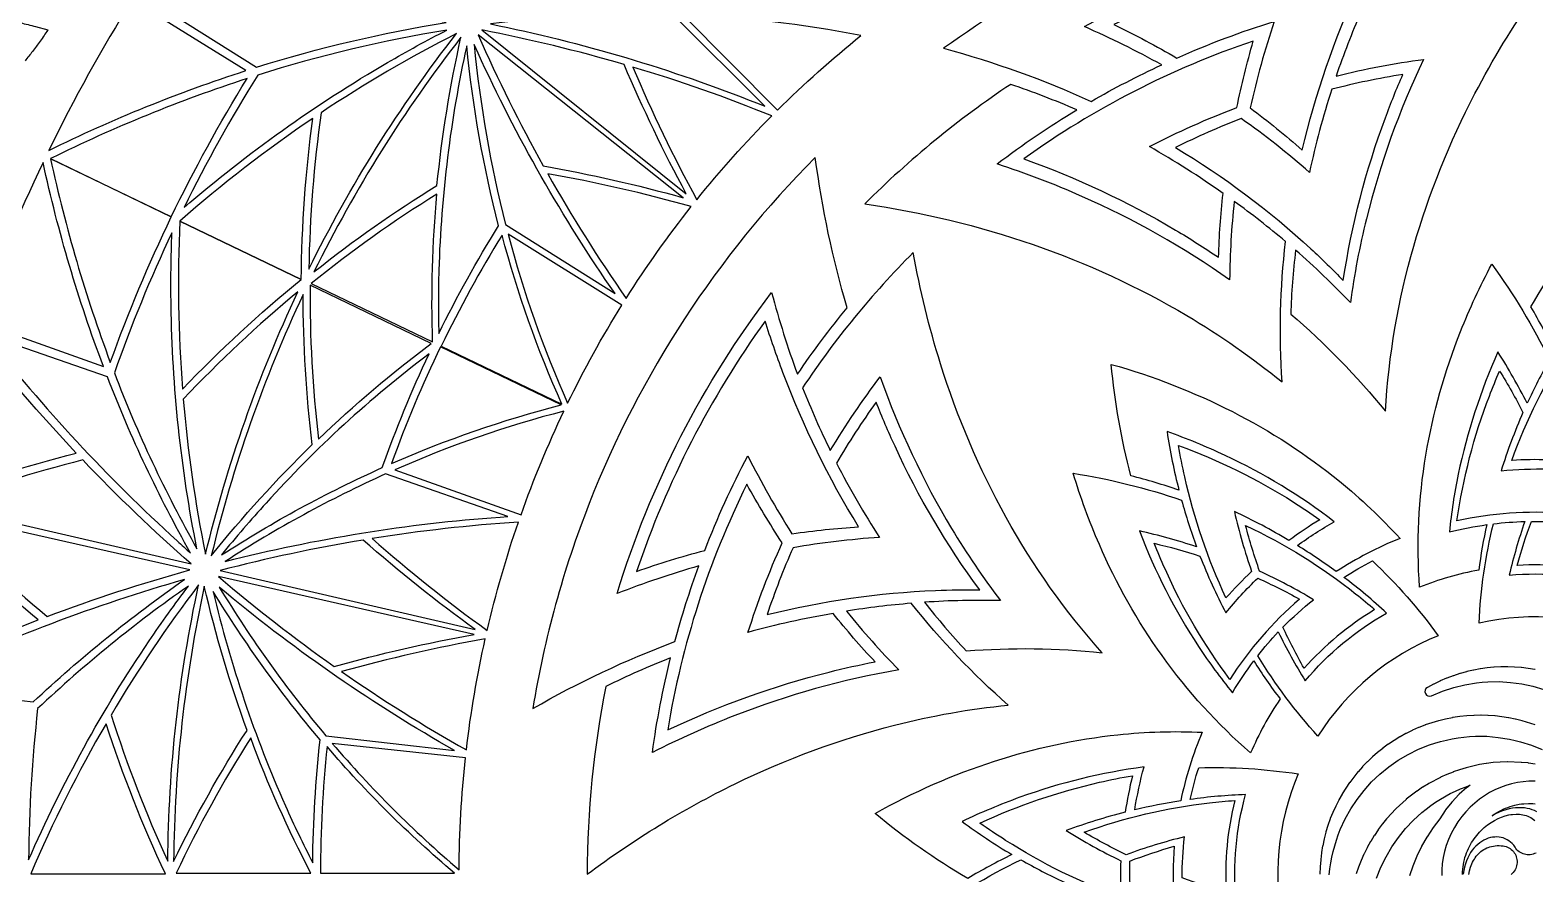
# Model space of a CAD drawing. Extents: x 10 to 990, y 10 to 990.
# Drawn here: x 239.3 to 500, y 500.1 to 646.2 of the extents above; entities that cross this region are included whole.
import ezdxf

# ---------------------------------------------------------------- set-up
doc = ezdxf.new("R2010")
doc.units = 0

msp = doc.modelspace()

# ---------------------------------------------------------------- linework, layer by layer
for points in [[(485.11, 653.63, -0.039045), (499.63, 675.95, 0.078673), (445.28, 667.27, 0.076765), (397.53, 643.05, -0.040892), (423.12, 633.86, -0.022473), (435.34, 640.18, 0.023142), (421.94, 646.81, -0.089377), (477.72, 664.76, 0.022801), (470.87, 651.59, -0.023463), (485.11, 653.63)], [(437.97, 641.37, -0.029358), (454.82, 647.7, 0.024871), (450.67, 632.74, -0.019347), (459.69, 625.42, -0.048508), (469.35, 653.67, -0.014226), (473.44, 662.06, 0.075113), (427.05, 647.15, -0.019211), (437.97, 641.37)], [(457.68, 597.03, -0.045622), (474.09, 580.18, -0.055842), (479, 608.76, -0.050162), (489.61, 635.2, -0.032424), (499.99, 652.3, 0.049582), (469.84, 649.31, 0.018977), (465.56, 638.25, -0.027236), (480.71, 641.14, 0.050402), (470.8, 613.54, 0.027248), (468.03, 599, 0.024304), (458.53, 608.09, 0.020241), (457.68, 597.03)], [(276.65, 639.18), (256.96, 651.46, 0.026055), (242.52, 625.37, -0.0364), (276.65, 639.18)], [(311.36, 647.51, 0.041135), (262.95, 651.74, 0.002717), (259.56, 651.75), (278.52, 639.78, -0.036292), (311.36, 647.51)], [(319.07, 647.27, -0.044453), (365.29, 633.54), (366.55, 633.03), (350.67, 648.87, 0.037824), (319.07, 647.27)], [(352.41, 648.82), (368.75, 632.33, -0.026034), (383.23, 645.26, 0.040612), (352.41, 648.82)], [(311.47, 646.2, 0.036326), (278.72, 638.41, 0.025177), (265.94, 615.47, -0.045743), (301.2, 640.58, -0.012924), (311.47, 646.2)], [(313.15, 645.61, 0.0299), (289.7, 631.89, 0.029918), (287.56, 604.81, -0.050961), (313.15, 645.61)], [(313.93, 644.97, 0.050964), (288.46, 604.34, -0.030312), (309.77, 619.27, -0.030291), (313.93, 644.97)], [(316.88, 645.4, 0.022902), (328.19, 622.7, -0.023311), (352.42, 617.18), (316.88, 645.4)], [(317.55, 646.23), (352.96, 617.85, -0.023311), (342.19, 640.25, 0.022905), (317.55, 646.23)], [(445.96, 617.92, 0.024953), (433.22, 626.03, -0.029333), (448.36, 632.79, -0.01895), (451.2, 644.31, 0.074072), (411.43, 623.91, -0.047839), (437.75, 611.57, -0.015392), (445.18, 606.85, -0.019391), (445.96, 617.92)], [(314.92, 643.5, 0.046679), (310.09, 604.61, 0.013762), (310.08, 593.67, -0.025173), (320.45, 612.28, -0.037749), (314.92, 643.5)], [(316.21, 643.69, 0.037811), (321.66, 612.52), (340.63, 600.56, -0.044323), (316.88, 642.22), (316.21, 643.69)], [(343.7, 639.81, 0.024019), (354.77, 616.82, -0.026187), (367.77, 631.35, 0.024021), (343.7, 639.81)], [(276.86, 637.81, 0.036442), (242.83, 623.94), (263.74, 613.86, -0.026064), (276.86, 637.81)], [(420.64, 632.4, 0.018976), (409.17, 636.81, 0.049609), (383.89, 616.1, -0.047176), (413.08, 609.05, -0.050672), (439.7, 596.76, -0.037527), (456.18, 585.26, -0.044902), (456.78, 609.58, 0.019804), (447.89, 616.54, 0.023927), (447.1, 602.95, 0.050284), (421.5, 617.41, 0.024957), (406.8, 623.03, -0.026985), (420.64, 632.4)], [(464.79, 635.95, 0.024915), (460.94, 621.57, 0.025786), (449.11, 630.89, 0.022353), (437.73, 625.87, -0.050567), (461.19, 608.32, -0.01427), (466.79, 602.85, -0.051673), (474.08, 631, -0.013591), (477.11, 638.54, 0.02255), (464.79, 635.95)], [(288.26, 630.92, 0.030379), (265.23, 613.14), (286.25, 603.01, -0.030723), (288.26, 630.92)], [(251.97, 587.96, -0.036375), (241.51, 623.27, 0.026016), (230.09, 595.72), (251.97, 587.96)], [(253.17, 588.66, -0.026013), (263.73, 613.84), (242.82, 623.92, 0.036413), (253.17, 588.66)], [(380.84, 598.1, -0.039119), (375.32, 624.15, 0.10278), (336.13, 564.2, 0.052789), (326.38, 528.7, -0.04097), (350.97, 540.29, -0.02246), (355.15, 553.4, 0.023126), (340.98, 548.62, -0.089097), (367.75, 600.74, 0.022765), (372.22, 586.59, -0.023292), (380.84, 598.1)], [(328.95, 621.33, 0.024015), (342.54, 599.74, -0.026175), (353.83, 615.64, 0.024025), (328.95, 621.33)], [(309.77, 617.8, 0.031172), (288, 602.33), (309.02, 592.2, -0.031609), (309.77, 617.8)], [(265.67, 584.03, -0.030682), (286.24, 603), (265.23, 613.12, 0.030342), (265.67, 584.03)], [(499.29, 598.28, -0.042375), (510.54, 614.33, -0.049239), (519.61, 593.63, -0.052538), (524.18, 572.14, -0.03718), (524.6, 557.66, 0.049856), (512.71, 561.39, 0.020935), (511.15, 569.35, -0.027109), (518.58, 567.74, 0.05414), (513.36, 589.17, 0.024994), (509.14, 599.26, 0.023686), (503.41, 590.62, 0.019768), (499.29, 598.28)], [(268.18, 556.36, -0.045841), (263.7, 598.59, -0.012844), (263.84, 611.12, 0.025194), (253.87, 586.83, 0.036349), (268.18, 556.36)], [(321.04, 610.71, 0.026078), (310.51, 591.48), (331.42, 581.41, -0.040577), (321.04, 610.71)], [(322.1, 610.84, 0.040636), (332.41, 581.58, -0.026094), (341.8, 598.56), (322.1, 610.84)], [(401.46, 538.68, -0.045633), (424.99, 538.37, -0.055283), (408.38, 561.81, -0.050898), (397, 588.43, -0.032099), (392.3, 607.68, 0.049606), (373.11, 584.25, 0.01893), (377.91, 573.39, -0.027018), (386.57, 586.15, 0.049855), (398.94, 559.86, 0.027702), (407.4, 547.39, 0.02435), (394.25, 547.1, 0.020213), (401.46, 538.68)], [(491.67, 560.55, 0.0218), (490.25, 552.68, 0.049445), (480.01, 549.71, -0.059607), (481.11, 572.59, -0.053039), (487.11, 593.99, -0.028546), (492.53, 605.66, -0.043405), (502.52, 589.1, 0.02015), (498.64, 581.57, 0.024272), (493.59, 590.47, 0.053797), (486.72, 569.29, 0.025917), (485.17, 559.3, -0.027146), (491.67, 560.55)], [(269.68, 555.42, -0.050958), (285.65, 600.85, 0.029902), (265.81, 582.3, 0.029905), (269.68, 555.42)], [(270.67, 555.16, -0.030301), (288.17, 574.43, -0.030296), (286.57, 600.41, 0.050959), (270.67, 555.16)], [(289.24, 575.37, -0.031571), (308.79, 591.91), (287.78, 602.03, 0.031138), (289.24, 575.37)], [(356.17, 556.1, -0.029406), (363.62, 572.49, 0.024863), (371.26, 558.98, -0.019355), (382.82, 560.17, -0.048276), (369.71, 586.89, -0.01434), (366.63, 595.81, 0.074865), (344.36, 552.46, -0.019188), (356.17, 556.1)], [(510.74, 571, 0.026308), (507.57, 581.21, 0.027319), (502.35, 571.77, 0.02217), (495.99, 571.69, -0.053887), (505.83, 591.66, -0.0124), (508.85, 596.17, -0.052585), (515.97, 575.28, -0.014096), (517.06, 569.75, 0.022378), (510.74, 571)], [(247.27, 572.95, -0.022561), (229.39, 593.71, 0.02616), (221.08, 564.92, -0.022572), (247.27, 572.95)], [(267.08, 555.63, -0.036304), (252.67, 586.13), (231.49, 593.51, 0.041132), (264.74, 557.74, 0.002706), (267.08, 555.63)], [(272.44, 555.31, -0.037775), (300.3, 570.43, -0.025177), (308.39, 590.14, 0.046732), (280.16, 564.3, 0.013733), (272.44, 555.31)], [(301.9, 571.14, -0.04055), (331.28, 581.28), (310.37, 591.35, 0.026021), (301.9, 571.14)], [(430, 569.01, -0.042397), (426.6, 588.31, -0.049109), (447.59, 580.12, -0.052881), (466.13, 568.07, -0.037002), (476.62, 558.17, 0.050171), (465.57, 552.41, 0.020925), (458.84, 556.94, -0.027308), (465.23, 561.05, 0.054355), (446.31, 572.55, 0.024876), (436.26, 576.66, 0.023715), (438.32, 566.51, 0.019825), (430, 569.01)], [(497.92, 579.99, 0.026499), (494.14, 569.87, -0.029212), (502.29, 570.2, -0.020913), (504.84, 562.5, 0.07371), (486.49, 561.21, -0.056126), (492.1, 582.82, -0.011132), (493.88, 587.16, -0.019901), (497.92, 579.99)], [(378.99, 571.22, 0.024871), (386.43, 558.34, 0.025787), (371.46, 556.56, 0.022303), (366.96, 544.97, -0.050874), (396.15, 549.15, -0.013952), (403.8, 549.24, -0.051297), (389.13, 574.12, -0.013881), (385.86, 581.77, 0.022337), (378.99, 571.22)], [(302.46, 570.04), (324.33, 562.28, -0.026034), (331.76, 580.21, 0.040612), (302.46, 570.04)], [(499.38, 561.12, -0.029377), (506.49, 560.72, 0.027502), (503.39, 570.83, -0.020593), (507.27, 578.13, -0.057431), (512.37, 556.42, -0.011879), (512.77, 552.03, 0.074754), (496.94, 553.49, -0.022096), (499.38, 561.12)], [(457.38, 557.82, 0.026303), (447.92, 562.8, 0.027329), (450.91, 552.43, 0.022357), (446.46, 547.88, -0.053606), (439.33, 568.82, -0.012734), (438.24, 574.28, -0.052785), (458.11, 564.5, -0.014006), (462.73, 561.4, 0.022545), (457.38, 557.82)], [(267.18, 553.75, -0.022391), (248.4, 571.76, 0.021975), (222.96, 563.96), (267.18, 553.75)], [(273.09, 554.18, -0.044453), (320.69, 561.87), (322.04, 561.96), (300.86, 569.33, 0.037824), (273.09, 554.18)], [(451.29, 536.94, 0.021783), (455.86, 530.36, 0.050093), (450.74, 521.01, -0.059314), (435.4, 537.87, -0.052741), (424.53, 557.1, -0.029132), (420, 569.45, -0.043401), (438.77, 564.8, 0.020143), (441.35, 556.73, 0.02426), (431.48, 559.46, 0.054296), (441.72, 539.45, 0.025399), (447.59, 531.45, -0.027148), (451.29, 536.94)], [(378.4, 545.17, 0.024974), (363.65, 541.89, -0.029328), (369.58, 557.38, -0.018972), (363.46, 567.54, 0.074322), (349.74, 524.99, -0.04902), (377.69, 535.03, -0.014285), (385.68, 536.79, -0.019418), (378.4, 545.17)], [(240.67, 544.06, -0.022583), (220.57, 562.67, 0.02619), (215.55, 533.13, -0.022577), (240.67, 544.06)], [(266.94, 552.7), (222.68, 562.71, 0.021984), (242.21, 544.64, -0.022402), (266.94, 552.7)], [(298.52, 558.14, 0.024019), (318.47, 542.24, -0.026187), (323.87, 560.97, 0.024021), (298.52, 558.14)], [(518.45, 558.27, -0.045293), (517.38, 541.05, 0.156191), (490.32, 543.51, -0.04784), (492.8, 560.7, -0.022307), (498.24, 561.1, 0.026727), (495.55, 551.82, -0.089001), (513.8, 550.15, 0.026244), (512.95, 559.74, -0.023396), (518.45, 558.27)], [(456.33, 542.8, -0.029399), (461.64, 547.54, 0.027498), (452.3, 552.49, -0.020615), (449.88, 560.4, -0.057971), (468.99, 548.54, -0.011333), (472.23, 545.83, 0.075236), (460, 535.67, -0.022113), (456.33, 542.8)], [(272.18, 552.59), (316.39, 542.38, -0.023311), (296.97, 557.89, 0.022905), (272.18, 552.59)], [(441.96, 555.11, 0.026493), (446.44, 545.27, -0.029251), (451.97, 551.28, -0.020898), (459.22, 547.64, 0.074228), (447.16, 533.74, -0.055837), (435.91, 552.87, -0.011519), (434.03, 557.32, -0.019901), (441.96, 555.11)], [(471.84, 554.27, -0.045315), (483.26, 541.32, 0.157631), (462.39, 523.93, -0.047853), (451.98, 537.84, -0.022419), (455.54, 541.97, 0.02673), (460.2, 533.51, -0.089476), (474.29, 545.23, 0.026239), (466.91, 551.42, -0.023618), (471.84, 554.27)], [(266.04, 551.05, 0.041135), (220.58, 533.86, 0.002717), (217.53, 532.4), (239.81, 529.84, -0.036292), (266.04, 551.05)], [(271.93, 551.55, 0.022902), (291.96, 536, -0.023311), (316.2, 541.54), (271.93, 551.55)], [(266.71, 549.92, 0.036326), (240.58, 528.69, 0.025177), (239.01, 502.48, -0.045743), (259.89, 540.4, -0.012924), (266.71, 549.92)], [(268.47, 550.11, 0.0299), (253.3, 527.58, 0.029918), (263.12, 502.25, -0.050961), (268.47, 550.11)], [(269.46, 549.88, 0.050964), (264.14, 502.22, -0.030312), (276.86, 524.92, -0.030291), (269.46, 549.88)], [(270.99, 548.98, 0.046679), (283.51, 511.86, 0.013762), (288.24, 501.99, -0.025173), (289.52, 523.26, -0.037749), (270.99, 548.98)], [(272.06, 549.71, 0.037811), (290.5, 524), (312.78, 521.45, -0.044323), (273.3, 548.68), (272.06, 549.71)], [(350.25, 537.5, 0.018997), (339.02, 532.52, 0.049637), (335.8, 500, -0.047126), (361.41, 515.65, -0.050958), (389.01, 525.81, -0.037374), (408.72, 529.3, -0.044923), (391.95, 546.93, 0.01983), (380.74, 545.56, 0.023947), (389.79, 535.39, 0.050455), (361.36, 527.48, 0.024852), (347.09, 521.09, -0.027313), (350.25, 537.5)], [(293.25, 535.1, 0.024015), (314.86, 521.54, -0.026175), (318.13, 540.77, 0.024025), (293.25, 535.1)], [(252.43, 526.08, 0.030379), (239.39, 500.08), (262.72, 500.07, -0.030723), (252.43, 526.08)], [(401.73, 499.29, -0.042347), (385.68, 510.54, -0.049227), (406.38, 519.6, -0.0522), (427.75, 524.16, -0.037485), (442.37, 524.6, 0.049841), (438.62, 512.7, 0.020884), (430.66, 511.15, -0.02705), (432.28, 518.58, 0.054324), (410.77, 513.33, 0.024869), (400.75, 509.14, 0.023702), (409.38, 503.41, 0.019778), (401.73, 499.29)], [(277.49, 523.6, 0.031172), (264.6, 500.21), (287.92, 500.21, -0.031609), (277.49, 523.6)], [(290.73, 522.1, 0.026078), (289.58, 500.21), (312.8, 500.2, -0.040577), (290.73, 522.1)], [(291.63, 522.67, 0.040636), (313.61, 500.78, -0.026094), (314.71, 520.16), (291.63, 522.67)], [(429.01, 510.74, 0.026272), (418.79, 507.57, 0.027259), (428.24, 502.35, 0.022105), (428.31, 495.99, -0.054066), (408.29, 505.87, -0.01223), (403.83, 508.85, -0.052112), (424.54, 515.93, -0.014663), (430.26, 517.06, 0.022416), (429.01, 510.74)], [(441.74, 518.45, -0.045294), (458.98, 517.38, 0.156731), (456.49, 490.32, -0.047852), (439.3, 492.8, -0.022276), (438.9, 498.24, 0.026717), (448.18, 495.55, -0.089058), (449.87, 513.8, 0.026224), (440.27, 512.95, -0.023266), (441.74, 518.45)], [(438.88, 499.38, -0.029085), (439.28, 506.49, 0.027474), (429.18, 503.39, -0.020595), (421.88, 507.27, -0.057441), (443.59, 512.37, -0.011887), (447.98, 512.77, 0.074888), (446.51, 496.94, -0.022111), (438.88, 499.38)], [(420.02, 497.92, 0.026509), (430.13, 494.14, -0.029128), (429.8, 502.29, -0.020879), (437.5, 504.84, 0.073986), (438.78, 486.49, -0.05598), (417.25, 492.08, -0.011272), (412.84, 493.88, -0.019936), (420.02, 497.92)], [(439.44, 491.67, 0.021766), (447.32, 490.25, 0.049718), (450.3, 480.01, -0.0588), (427.73, 481.06, -0.053541), (406.14, 487.06, -0.028858), (394.34, 492.53, -0.043425), (410.9, 502.52, 0.020196), (418.43, 498.64, 0.024307), (409.53, 493.59, 0.054308), (430.9, 486.68, 0.025406), (440.7, 485.17, -0.027135), (439.44, 491.67)]]:
    msp.add_lwpolyline(points, format="xyb", close=True)
for points in [[(237.62, 647.47, -0.005873), (240.22, 646.83), (242.35, 646.23, -0.00293), (241.01, 644.29, -0.004064), (239.7, 642.52, -0.002072), (238.4, 640.88, 0.001561)], [(500.02, 535.47, 0.011598), (499.99, 535.47), (498.85, 535.65, 0.009643), (498.82, 535.66), (497.67, 535.8, 0.016468), (497.62, 535.8), (495.32, 535.92, 0.016599), (495.26, 535.93), (494.12, 535.91, 0.008278), (494.09, 535.91), (492.94, 535.86, 0.013109), (492.9, 535.86), (491.74, 535.74, 0.011544), (491.7, 535.74), (490.55, 535.57, 0.008631), (490.52, 535.56), (489.39, 535.36, 0.011408), (489.35, 535.35), (488.2, 535.09, 0.00958), (488.17, 535.08), (487.03, 534.78, 0.014446), (486.99, 534.76), (485.87, 534.39, 0.010162), (485.84, 534.38), (484.73, 533.96, 0.00964), (484.7, 533.95), (483.59, 533.48, 0.012918), (483.55, 533.46), (482.46, 532.93, 0.009247), (482.43, 532.92), (481.36, 532.35, 0.401058), (481.01, 531.29, 0.401058), (482.06, 530.88), (483.98, 531.69), (485.92, 532.34), (487.87, 532.82), (489.85, 533.16), (490.83, 533.26), (491.81, 533.33), (493.8, 533.36), (495.76, 533.24), (497.72, 532.96), (499.66, 532.55), (501.55, 531.99)], [(500.01, 525.86), (497.81, 526.55, 0.015939), (497.76, 526.57), (496.63, 526.84, 0.008479), (496.6, 526.85), (495.47, 527.09, 0.012672), (495.43, 527.1), (494.28, 527.28, 0.009523), (494.25, 527.28), (493.08, 527.42, 0.012114), (493.05, 527.42), (491.89, 527.5, 0.01139), (491.85, 527.51), (490.67, 527.54, 0.009072), (490.64, 527.54), (489.45, 527.52, 0.015042), (489.4, 527.52), (488.21, 527.43, 0.007063), (488.19, 527.43), (486.99, 527.31, 0.010397), (486.96, 527.3), (485.75, 527.13, 0.013239), (485.71, 527.12), (484.52, 526.88, 0.011703), (484.49, 526.87), (483.32, 526.58, 0.008467), (483.3, 526.57), (482.15, 526.24, 0.011364), (482.11, 526.23), (480.99, 525.86, 0.012172), (480.95, 525.84), (479.86, 525.41, 0.010267), (479.83, 525.4), (478.76, 524.93, 0.012851), (478.72, 524.92), (477.67, 524.39, 0.008803), (477.64, 524.37), (476.63, 523.82, 0.016833), (476.59, 523.79), (474.64, 522.55, 0.016026), (474.59, 522.52), (473.65, 521.83, 0.011149), (473.62, 521.8), (472.72, 521.08, 0.010143), (472.7, 521.06), (471.84, 520.31, 0.011155), (471.81, 520.29), (470.98, 519.5, 0.009526), (470.96, 519.48), (470.15, 518.65, 0.011045), (470.13, 518.62), (469.37, 517.76, 0.011996), (469.34, 517.73), (468.62, 516.84, 0.008379), (468.61, 516.82), (467.91, 515.9, 0.011994), (467.89, 515.87), (467.24, 514.91, 0.009204), (467.22, 514.89), (466.61, 513.91, 0.011712), (466.59, 513.88), (466.03, 512.87, 0.012933), (466.01, 512.84), (465.5, 511.81, 0.008622), (465.48, 511.79), (465, 510.72, 0.008048), (464.99, 510.69), (464.54, 509.63, 0.015136), (464.53, 509.58), (464.14, 508.47, 0.008346), (464.13, 508.45), (463.78, 507.33, 0.012572), (463.77, 507.29), (463.48, 506.15, 0.010232), (463.47, 506.12), (463.23, 504.95, 0.011872), (463.22, 504.92), (463.03, 503.75, 0.010647), (463.02, 503.72), (462.88, 502.53, 0.010255), (462.88, 502.5), (462.78, 501.29, 0.010902), (462.78, 501.26), (462.74, 500.04, 0.403507)], [(500.04, 519.09), (498.89, 519.26, 0.014336), (498.84, 519.27), (497.65, 519.38, 0.014371), (497.6, 519.38), (495.23, 519.46, 0.016661), (495.18, 519.46), (494, 519.42, 0.010092), (493.97, 519.42), (492.79, 519.33, 0.011509), (492.75, 519.33), (491.59, 519.19, 0.012954), (491.55, 519.19), (490.42, 518.99, 0.007906), (490.39, 518.99), (489.25, 518.75, 0.012938), (489.21, 518.74), (488.09, 518.45, 0.009767), (488.06, 518.44), (486.95, 518.11, 0.009824), (486.92, 518.1), (485.84, 517.73, 0.012429), (485.81, 517.71), (484.74, 517.28, 0.009779), (484.71, 517.27), (483.66, 516.8, 0.016001), (483.61, 516.78), (481.59, 515.71, 0.014525), (481.55, 515.69), (480.56, 515.09, 0.013481), (480.53, 515.07), (479.57, 514.42, 0.009507), (479.55, 514.4), (478.62, 513.72, 0.011678), (478.59, 513.7), (477.7, 512.98, 0.014151), (477.67, 512.95), (475.97, 511.4, 0.021168), (475.92, 511.35), (474.34, 509.65, 0.01598), (474.3, 509.61), (473.57, 508.71, 0.012301), (473.54, 508.67), (472.85, 507.73, 0.010211), (472.83, 507.71), (472.18, 506.74, 0.010898), (472.16, 506.71), (471.54, 505.7, 0.012602), (471.52, 505.66), (470.95, 504.62, 0.00614), (470.94, 504.6), (470.4, 503.54, 0.014701), (470.38, 503.5), (469.9, 502.4, 0.010317), (469.88, 502.37), (469.44, 501.23, 0.012069), (469.43, 501.2), (469.04, 500.05, 0.01039)], [(472.56, 499.33), (473.31, 501.22), (474.2, 503.03), (475.21, 504.75), (476.34, 506.39), (477.59, 507.92), (478.95, 509.35), (480.42, 510.69), (481.18, 511.3), (481.96, 511.9), (482.78, 512.46), (483.61, 512.99), (485.34, 513.97), (486.21, 514.39), (487.13, 514.8), (488.06, 515.17), (488.8, 515.44), (488.25, 515.04, 0.022306), (488.19, 515), (486.89, 513.88, 0.022545), (486.84, 513.83), (485.63, 512.56, 0.023344), (485.58, 512.5), (484.51, 511.13, 0.022023), (484.47, 511.07), (483.53, 509.62), (482.38, 508.12, 0.01874), (482.34, 508.07), (481.3, 506.49, 0.016378), (481.27, 506.45), (480.36, 504.84, 0.015363), (480.34, 504.8), (479.54, 503.16, 0.018984), (479.51, 503.11), (478.84, 501.43, 0.015718), (478.83, 501.39), (478.27, 499.7, 0.017427)]]:
    msp.add_lwpolyline(points, format="xyb")
for points in [[(464.36, 499.92), (464.47, 500.96), (464.62, 501.98), (464.8, 502.97), (465.03, 503.96), (465.59, 505.91), (465.92, 506.84), (466.28, 507.76), (467.12, 509.58), (468.08, 511.32), (469.17, 512.95), (470.4, 514.52), (471.04, 515.27), (471.7, 515.99), (473.13, 517.34), (474.68, 518.59), (476.3, 519.74), (478.02, 520.76), (479.82, 521.64), (481.71, 522.4), (482.67, 522.73), (483.66, 523.01), (484.66, 523.25), (485.66, 523.47), (486.67, 523.63), (487.67, 523.77), (488.68, 523.84), (489.68, 523.9), (490.69, 523.91), (491.67, 523.89), (493.65, 523.71), (495.62, 523.4), (496.58, 523.19), (497.52, 522.94), (499.4, 522.33), (501.23, 521.59)], [(500.01, 516.15), (498.97, 516.12), (497.96, 516.03), (496.96, 515.87), (495.94, 515.64), (494.97, 515.37), (494.01, 515.02), (493.04, 514.6), (492.15, 514.14), (491.25, 513.6), (490.39, 513), (489.56, 512.34), (488.78, 511.63), (488.02, 510.83), (487.31, 509.99), (486.65, 509.07), (486.04, 508.08), (485.49, 507.04), (485.02, 506), (484.64, 504.97), (484.34, 503.95), (484.11, 502.9), (483.95, 501.82), (483.86, 500.79), (483.85, 499.76)], [(500.34, 510.83), (499.95, 511.02), (499.54, 511.18), (499.11, 511.31), (498.65, 511.41), (498.18, 511.49), (497.69, 511.53), (497.18, 511.53), (496.65, 511.5), (496.1, 511.43), (495.55, 511.32), (494.98, 511.17), (494.39, 510.98), (493.79, 510.75), (493.19, 510.46), (492.57, 510.13), (492.57, 510.13), (492.95, 510.4), (493.33, 510.64), (493.72, 510.87), (494.11, 511.07), (494.49, 511.27), (494.89, 511.44), (495.29, 511.59), (495.69, 511.73), (496.09, 511.85), (496.49, 511.96), (497.29, 512.12), (497.69, 512.17), (498.08, 512.22), (498.88, 512.25), (499.27, 512.25), (499.66, 512.23), (500.04, 512.2)], [(487.44, 499.98), (487.46, 500.43), (487.49, 500.86), (487.54, 501.29), (487.6, 501.71), (487.68, 502.12), (487.78, 502.53), (487.88, 502.93), (488.01, 503.32), (488.15, 503.7), (488.3, 504.07), (488.46, 504.44), (488.64, 504.8), (488.83, 505.14), (489.02, 505.48), (489.23, 505.81), (489.45, 506.13), (489.68, 506.44), (490.16, 507.03), (490.42, 507.31), (490.68, 507.58), (491.23, 508.08), (491.79, 508.55), (492.39, 508.96), (492.99, 509.32), (493.61, 509.64), (493.92, 509.78), (494.23, 509.91), (494.86, 510.12), (495.49, 510.27), (495.8, 510.33), (496.11, 510.37), (496.73, 510.41), (497.03, 510.41), (497.33, 510.39), (497.91, 510.31), (498.48, 510.16), (498.75, 510.07), (499.02, 509.95), (499.28, 509.82), (499.53, 509.68), (499.77, 509.51), (500, 509.33)], [(500.2, 503.68), (499.95, 503.57), (499.7, 503.48), (499.44, 503.42), (499.19, 503.38), (498.93, 503.37), (498.68, 503.38), (498.43, 503.41), (498.18, 503.46), (497.94, 503.54), (497.7, 503.64), (497.48, 503.76), (497.26, 503.9), (497.06, 504.07), (496.88, 504.25), (496.71, 504.45), (496.55, 504.67), (496.32, 505.01), (496.06, 505.3), (495.78, 505.57), (495.49, 505.8), (495.18, 505.99), (494.85, 506.16), (494.5, 506.29), (494.15, 506.38), (493.78, 506.44), (493.42, 506.46), (493.04, 506.45), (492.66, 506.41), (492.28, 506.34), (491.9, 506.23), (491.52, 506.09), (491.16, 505.91), (490.79, 505.7), (490.43, 505.46), (490.09, 505.18), (489.76, 504.88), (489.44, 504.53), (489.14, 504.16), (488.86, 503.75), (488.6, 503.31), (488.36, 502.84), (488.15, 502.34), (487.96, 501.8), (487.81, 501.22), (487.68, 500.63), (487.59, 499.99)], [(488.53, 499.95), (488.66, 500.59), (488.84, 501.22), (489.07, 501.81), (489.2, 502.09), (489.34, 502.36), (489.5, 502.62), (489.66, 502.87), (489.84, 503.11), (490.03, 503.34), (490.22, 503.55), (490.43, 503.75), (490.65, 503.94), (490.88, 504.12), (491.13, 504.27), (491.38, 504.42), (491.64, 504.55), (491.92, 504.66), (492.2, 504.75), (492.5, 504.83), (492.8, 504.89), (493.12, 504.94), (493.45, 504.96), (493.78, 504.96), (494.13, 504.94), (494.49, 504.9), (494.75, 504.86), (495.01, 504.78), (495.25, 504.69), (495.48, 504.58), (495.7, 504.44), (495.9, 504.29), (496.09, 504.11), (496.26, 503.93), (496.41, 503.73), (496.55, 503.51), (496.67, 503.28), (496.76, 503.04), (496.83, 502.79), (496.88, 502.54), (496.91, 502.27), (496.91, 502), (496.88, 501.74), (496.83, 501.47), (496.76, 501.22), (496.66, 500.98), (496.55, 500.76), (496.41, 500.54), (496.25, 500.33), (496.08, 500.15), (495.89, 499.98)]]:
    msp.add_lwpolyline(points)

doc.saveas('drawing.dxf')
